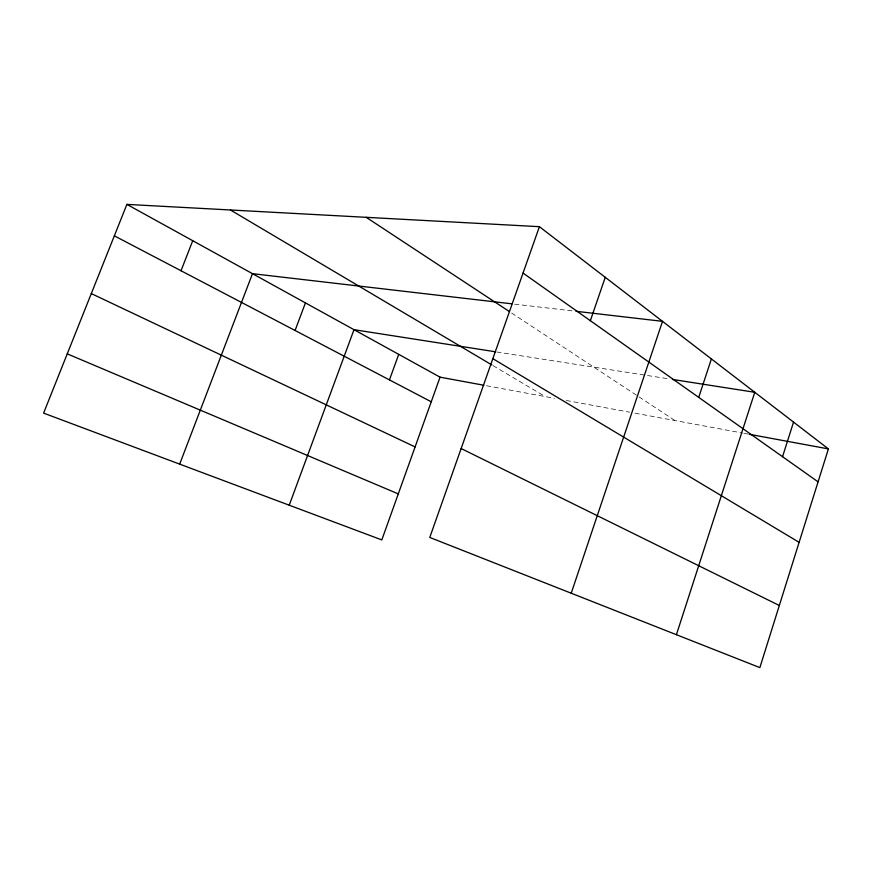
<?xml version="1.0" encoding="UTF-8"?>
<svg xmlns="http://www.w3.org/2000/svg" width="872" height="872" viewBox="0 0 872 872"><rect width="100%" height="100%" fill="white"/><g stroke="black" fill="none" stroke-linecap="round" stroke-linejoin="round"><path stroke-width="0.65" stroke-dasharray="4.36 3.27" d="M514.6 304.154L573.264 310.977M496.746 351.983L669.761 379.004M486.445 385.729L554.45 398.297M566.277 400.477L629.682 412.194M635.012 413.175L742.486 433.035M743.816 433.275L747.784 434.016M493.018 365.63L545.251 396.597M511.635 313.037L674.993 420.566"/><path stroke-width="1.31" d="M539.408 226.687L828.4 448.906L759.861 667.614L429.776 537.446L539.408 226.687L126.898 204.386L43.6 413.11L381.816 539.921L440.055 377.162L483.797 385.239M782.544 456.699L793.542 422.103M676.41 634.707L754.771 392.291L672.421 379.429M698.723 397.392L711.389 358.926M571.225 593.233L662.513 321.343L575.967 311.282M590.344 320.7L605.255 277.318M389.446 379.909L398.722 354.359M289.232 505.204L353.999 329.681L495.405 351.776M295.074 330.477L305.429 302.889M179.676 464.133L252.488 273.677L511.929 303.838M181.016 270.756L192.734 240.716M749.103 434.256L828.4 448.906M67.253 353.858L398.286 493.89M91.298 293.581L415.094 446.922M461.146 448.535L779.328 605.495M114.341 235.832L431.237 401.785M126.898 204.386L440.055 377.162M230.459 209.989L491.863 364.943M492.844 358.665L799.123 542.34M366.218 217.324L509.368 311.544M523.047 273.067L818.078 481.845"/></g></svg>
